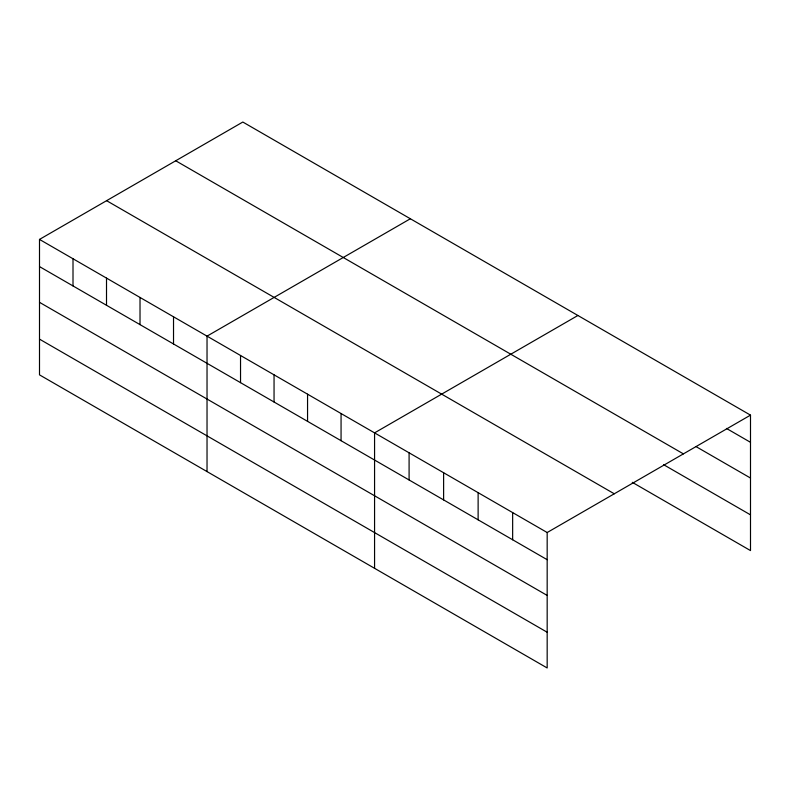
<?xml version="1.0" encoding="UTF-8"?>
<svg xmlns="http://www.w3.org/2000/svg" width="790" height="790" viewBox="0 0 790 790"><rect width="100%" height="100%" fill="white"/><g stroke="black" fill="none" stroke-linecap="round" stroke-linejoin="round"><path stroke-width="1.19" d="M39.5 239.419L547.174 532.529L547.174 667.965L39.5 374.865L39.5 239.419L242.826 122.035L750.5 415.135L750.5 550.581L632.286 482.325M410.356 218.761L207.029 336.145L207.029 471.591M577.895 315.487L374.569 432.871L374.569 568.306M547.174 532.529L750.5 415.135M726.435 428.417L750.5 442.311M696.099 446.636L750.5 478.039M175.726 160.775L683.399 453.875M663.669 464.718L750.5 514.853M106.601 200.68L614.274 493.79M39.5 266.595L547.174 559.695M39.5 302.323L547.174 595.423M39.5 339.137L547.174 632.237M512.651 512.592L512.651 539.768M478.128 492.664L478.128 519.84M443.615 472.736L443.615 499.902M409.092 452.798L409.092 479.974M341.063 413.526L341.063 440.702M307.557 394.18L307.557 421.356M274.051 374.835L274.051 402.011M240.535 355.49L240.535 382.666M173.524 316.8L173.524 343.976M140.018 297.455L140.018 324.631M106.512 278.11L106.512 305.286M73.006 258.765L73.006 285.941"/></g></svg>
